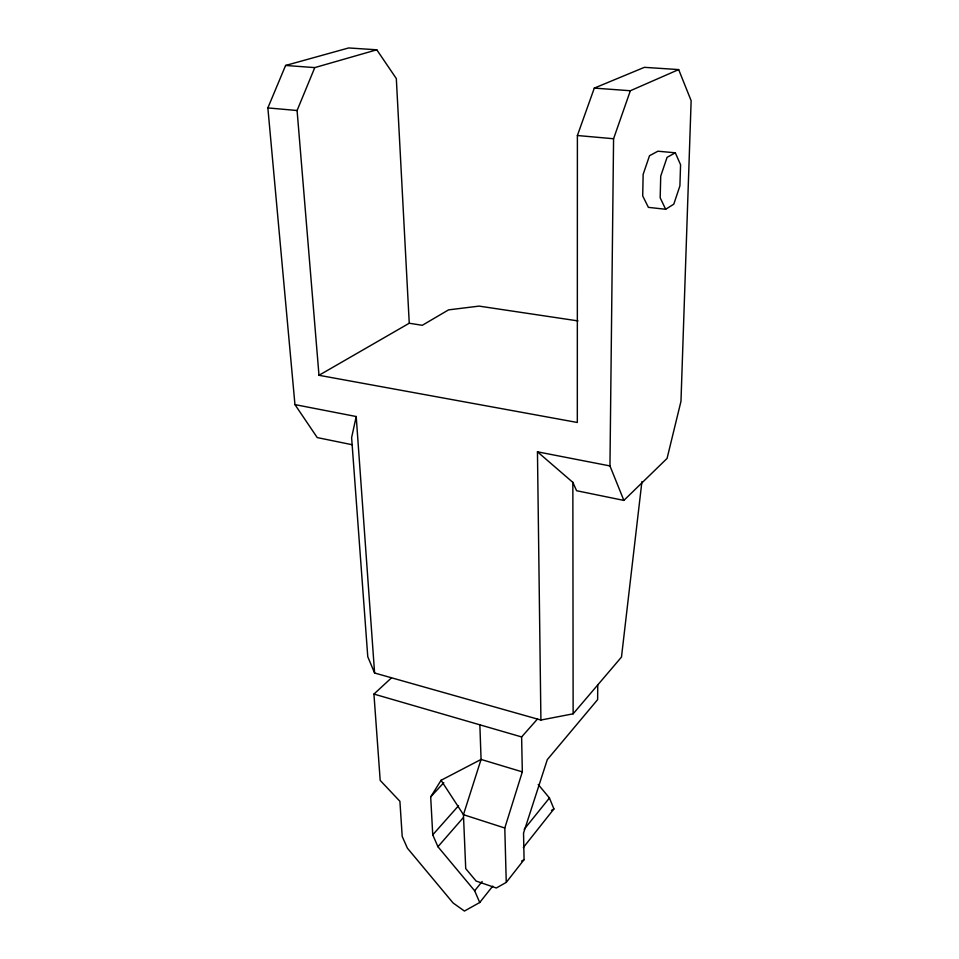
<?xml version="1.0" encoding="UTF-8"?>
<svg xmlns="http://www.w3.org/2000/svg" width="959" height="959" viewBox="0 0 959 959"><rect width="100%" height="100%" fill="white"/><g stroke="black" fill="none" stroke-linecap="round" stroke-linejoin="round"><path stroke-width="1.44" d="M641.919 481.598L621.48 657.083L573.134 713.82L540.912 720.041L537.46 451.821L572.847 482.365L576.587 490.72L623.865 500.406L667.068 458.426L680.974 401.318L691.139 100.695L678.672 69.587L644.388 67.334L594.304 88.108L577.39 135.519L577.318 422.475L318.987 375.293L297.086 110.513L314.78 67.598L376.779 49.796L396.319 78.566L409.253 323.231L318.987 375.293M597.745 684.762L597.637 699.626L547.301 759.636L523.542 833.071L524.07 859.66L506.256 882.4L496.306 887.998L476.108 881.057L465.726 868.614L463.449 814.682L481.07 759.432L479.86 724.824M623.865 500.406L609.96 465.93L613.58 138.743L630.351 90.745L678.672 69.587M376.779 49.796L348.668 47.95L285.602 65.464L267.861 107.911L294.952 404.602L356.209 416.53L351.617 437.592L367.776 656.759L374.597 673.002L540.912 720.041M506.256 882.4L504.794 828.013L522.319 771.875L521.624 736.944L537.496 718.998M391.452 677.893L373.938 694.076L380.196 780.398L399.903 801.292L402.205 836.44L407.383 848.152L453.127 903.006L464.42 911.05L479.728 902.515L474.657 890.779L437.939 846.725L432.749 834.833L430.687 796.905L441.068 780.29L481.07 759.432L522.319 771.875M479.728 902.515L492.722 886.14M523.326 847.54L553.93 808.94L549.435 797.972L538.203 784.486M474.657 890.779L482.137 881.501M524.201 829.295L549.435 797.972M437.939 846.725L463.221 817.739M432.749 834.833L458.546 805.728M430.687 796.905L443.789 782.688M665.654 209.266L673.793 204.183L679.907 185.878L680.566 164.744L675.316 152.805L657.922 151.21L649.519 155.718L643.141 174.382L642.71 195.924L648.38 207.36L665.654 209.266L660.176 197.782L660.727 176.132L667.068 157.36L675.316 152.805M551.461 810.403L553.93 808.94M521.612 861.074L524.07 859.66M285.602 65.464L314.78 67.598M594.304 88.108L630.351 90.745M267.861 107.911L297.086 110.513M577.39 135.519L613.58 138.743M577.977 320.905L479.08 306.113L448.572 309.865L422.272 325.305L409.253 323.231M537.46 451.821L609.96 465.93M352.421 444.784L317.237 437.58L294.952 404.602M373.938 694.076L521.624 736.944M504.794 828.013L463.449 814.682L441.068 780.29M356.209 416.53L374.597 673.002M572.847 482.365L573.134 713.82"/></g></svg>
